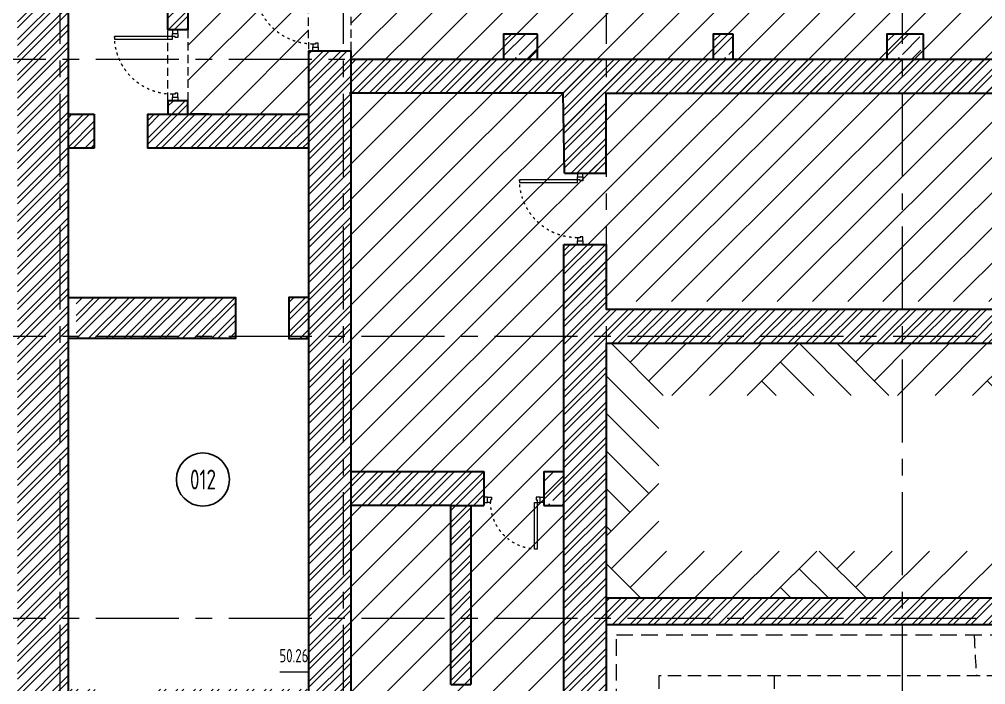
# Model space of a CAD drawing. Header units: millimetres. Extents: x -8417289 to 9420486, y 0 to 208205.
# Drawn here: x -334456 to -319915, y 65745 to 75766 of the extents above; entities that cross this region are included whole.
import ezdxf
from ezdxf import colors
from ezdxf.entities.mleader import LeaderData, LeaderLine
from ezdxf.enums import TextEntityAlignment as Align
from ezdxf.math import Vec2, Vec3

# ---------------------------------------------------------------- set-up
doc = ezdxf.new("R2010")
doc.units = ezdxf.units.MM
doc.header["$MEASUREMENT"] = 0
for name, pattern in [('ACAD_ISO03W100', [30, 12, -18]), ('ADSK_Штриховая_ш2 п1', [3, 2, -1]), ('CENTER', [2, 1.25, -0.25, 0.25, -0.25]), ('TRATTEGGIATA', [0.75, 0.5, -0.25])]:
    doc.linetypes.add(name, pattern=pattern)
doc.layers.get('0').update_dxf_attribs({"color": 250, "lineweight": 9})
for name, color, linetype, lineweight in [('!!!_АР_перегородки блоки', 7, 'Continuous', 5), ('1 этаж тонкие линии!', 250, 'Continuous', 0), ('АР_Двери', 175, 'Continuous', 18), ('АР_Маркер экспликации', 239, 'Continuous', 13), ('АР_МосжилНии_Стены', 127, 'Continuous', 30), ('АР_Номер помещения', 1, 'Continuous', 25), ('АР_Оси', 195, 'Continuous', 9), ('АР_Отметки', 250, 'Continuous', 15), ('АР_Помещения_площадь', 19, 'Continuous', 9), ('АР_тонкая линия', 250, 'Continuous', 0), ('АР_Штриховка кирпич', 250, 'Continuous', 9), ('АР_Штриховка монолит', 250, 'Continuous', 9), ('Подвал', 250, 'Continuous', 30)]:
    doc.layers.add(name, color=color, linetype=linetype, lineweight=lineweight)
doc.styles.add('ISOCPEUR', font='isocpeur.TTF', dxfattribs={"width": 0.7})
doc.styles.get("Standard").update_dxf_attribs({"font": 'isocpeur.TTF', "width": 0.7})

# ---------------------------------------------------------------- blocks, each defined once
blk = doc.blocks.new('*U248')
for points in [[(-55, -80), (-55, 0), (-115, 0), (-115, -40), (-100, -40), (-100, -80), (-55, -80)], [(0, 0), (0, -80), (-55, -80), (-55, 0), (0, 0)], [(-1070, 0), (-1070, -80), (-1015, -80), (-1015, 0), (-1070, 0)], [(-1015, -80), (-1015, 0), (-955, 0), (-955, -40), (-970, -40), (-970, -80), (-1015, -80)]]:
    blk.add_lwpolyline(points)
blk.add_lwpolyline([(-100, -80), (-100, -950), (-140, -950), (-140, -80)], close=True)
at = {"linetype": 'ACAD_ISO03W100', "ltscale": 3}
blk.add_arc((-100, -80), 870, 180, 270, dxfattribs=at)
blk = doc.blocks.new('*U277')
at = {"layer": 'АР_Номер помещения', "color": 7}
blk.add_circle((-16481, -1596), 400, dxfattribs=at)
at = {"layer": 'АР_Помещения_площадь', "color": 7}
blk.add_line((-14899, -4495), (-15322, -4495), dxfattribs=at)
at = {"color": 7, "style": 'ISOCPEUR', "width": 0.7, "flags": 1}
blk.add_attdef('КАТЕГОРИЯ', (-499, -2092), '', height=250, dxfattribs=at)
at = {"layer": 'АР_Номер помещения', "color": 7, "style": 'ISOCPEUR', "width": 0.7}
blk.add_attdef('НОМЕР_ПОМЕЩЕНИЯ', text='', height=300, dxfattribs=at).set_placement((-16481, -1596), align=Align.MIDDLE_CENTER)
at = {"layer": 'АР_Помещения_площадь', "color": 7, "lineweight": 30, "width": 0.7, "flags": 104}
blk.add_attdef('ИМЯ_ПОМЕЩЕНИЯ', text='', height=100, dxfattribs=at).set_placement((158, 1217), align=Align.MIDDLE_CENTER)
at = {"layer": 'АР_Помещения_площадь', "color": 7, "style": 'ISOCPEUR', "width": 0.7}
blk.add_attdef('ПЛОЩАДЬ_ПОМЕЩЕНИЯ', text='', height=200, dxfattribs=at).set_placement((-14894, -4249), align=Align.MIDDLE_RIGHT)
blk = doc.blocks.new('*U278')
blk.add_lwpolyline([(-100, 80), (-100, 780), (-140, 780), (-140, 80)], close=True)
for points in [[(-900, 0), (-900, 80), (-845, 80), (-845, 0), (-900, 0)], [(-845, 80), (-845, 0), (-785, 0), (-785, 40), (-800, 40), (-800, 80), (-845, 80)], [(-55, 80), (-55, 0), (-115, 0), (-115, 40), (-100, 40), (-100, 80), (-55, 80)], [(0, 0), (0, 80), (-55, 80), (-55, 0), (0, 0)]]:
    blk.add_lwpolyline(points)
at = {"linetype": 'ACAD_ISO03W100', "ltscale": 3}
blk.add_arc((-100, 80), 700, 90, 180, dxfattribs=at)
blk = doc.blocks.new('_DotSmall')
at = {"color": 0, "linetype": 'ByBlock', "const_width": 0.5}
blk.add_lwpolyline([(-0.0625, 0, 1), (0.0625, 0, 1)], format="xyb", close=True, dxfattribs=at)

msp = doc.modelspace()

# ---------------------------------------------------------------- hatches: boundary and pattern name
at = {"layer": '!!!_АР_перегородки блоки', "lineweight": 5, "ltscale": 100, "true_color": 0x636466}
h = msp.add_hatch(dxfattribs=at)
h.set_pattern_fill('ANSI31', color=251, scale=3000, angle=180, style=0)
h.paths.add_polyline_path([(-295741.6, 81263.1), (-329468.3, 81263.1), (-329468.3, 61850.2), (-326197.5, 61850.2), (-326197.5, 71514.6), (-325612.1, 71514.6), (-295741.6, 71514.6), (-295741.6, 71680)])
h = msp.add_hatch(dxfattribs=at)
h.set_pattern_fill('ANSI31', color=251, scale=3000, angle=180, style=0)
h.paths.add_polyline_path([(-330105.5, 74335.6), (-331919.4, 74332.4), (-331922.6, 76510.5), (-330108.7, 76511.5)])
at = {"layer": '1 этаж тонкие линии!', "ltscale": 100, "transparency": 33554559}
h = msp.add_hatch(dxfattribs=at)
h.set_pattern_fill('AR-PARQ1', color=256, scale=200, angle=45, style=0)
h.set_pattern_definition([(135, (0.2, -110), (-3394.113, 0), [2400, -2400]), (135, (283, 172.8), (-3394.113, 0), [2400, -2400]), (135, (565.9, 455.7), (-3394.113, 0), [2400, -2400]), (135, (848.7, 738.5), (-3394.113, 0), [2400, -2400]), (135, (1131.6, 1021.4), (-3394.113, 0), [2400, -2400]), (135, (1414.4, 1304.2), (-3394.113, 0), [2400, -2400]), (135, (1697.2, 1587), (-3394.113, 0), [2400, -2400]), (45, (-1696.9, 1587), (3394.113, 0), [2400, -2400]), (45, (-1979.7, 1870), (3394.113, 0), [2400, -2400]), (45, (-2262.6, 2152.7), (3394.113, 0), [2400, -2400]), (45, (-2545.4, 2435.6), (3394.113, 0), [2400, -2400]), (45, (-2828.2, 2718.4), (3394.113, 0), [2400, -2400]), (45, (-3111, 3001.3), (3394.113, 0), [2400, -2400]), (45, (-3394, 3284), (3394.113, 0), [2400, -2400])])
h.paths.add_polyline_path([(-299206.8, 70885.7), (-325621.8, 70885.7), (-325621.8, 67045.7), (-299206.8, 67045.7)])
h.paths.add_polyline_path([(-299975.8, 70101.9), (-299977.8, 67758), (-324834.8, 67758), (-324832.9, 70101.9)], flags=16)
at = {"layer": 'АР_Штриховка кирпич', "ltscale": 100}
h = msp.add_hatch(dxfattribs=at)
h.set_pattern_fill('ANSI32', color=256, scale=500)
h.paths.add_polyline_path([(-333716.9, 82685.7), (-334136.7, 82685.7), (-334136.7, 62094), (-333716.8, 62094)])
h.paths.add_polyline_path([(-334136.7, 82685.7), (-334484.7, 82685.7), (-334484.7, 62094), (-334136.7, 62094)])
h = msp.add_hatch(dxfattribs=at)
h.set_pattern_fill('ANSI32', color=256, scale=500)
h.paths.add_polyline_path([(-332219.8, 75648.8), (-332218.6, 80551.6), (-331922.4, 80551.6), (-331922.1, 75607.2), (-332222, 75607.2), (-332219.3, 75648.8)])
h = msp.add_hatch(dxfattribs=at)
h.set_pattern_fill('ANSI32', color=256, scale=500)
h.paths.add_polyline_path([(-330107.2, 62334), (-330107, 75293.5), (-329468.1, 75293.5), (-329468.3, 62094), (-330106.8, 62094), (-330106.8, 62334)])
h = msp.add_hatch(dxfattribs=at)
h.set_pattern_fill('ANSI32', color=256, scale=500)
h.paths.add_polyline_path([(-314248, 75165.4), (-314248, 74653), (-329468.3, 74654), (-329468.3, 75166)])
h = msp.add_hatch(dxfattribs=at)
h.set_pattern_fill('ANSI32', color=256, scale=500)
h.paths.add_polyline_path([(-326253.2, 74660), (-325627.8, 74657), (-325627.2, 73443.5), (-326252.2, 73446.5)])
h = msp.add_hatch(dxfattribs=at)
h.set_pattern_fill('ANSI32', color=256, scale=500)
h.paths.add_polyline_path([(-331919.4, 74537.2), (-332219.3, 74537.2), (-332219.3, 74335), (-331919.4, 74335)])
h.paths.add_polyline_path([(-330106.8, 74335), (-331960.6, 74335), (-332241.4, 74335), (-332528.4, 74335), (-332528.4, 73822.6), (-330106.8, 73822.7)])
h.paths.add_polyline_path([(-333328.4, 74335), (-333716.8, 74335), (-333716.8, 73822.7), (-333328.4, 73822.7)])
h = msp.add_hatch(dxfattribs=at)
h.set_pattern_fill('ANSI32', color=256, scale=500)
h.paths.add_polyline_path([(-325621.9, 72376.5), (-326262.9, 72376.5), (-326262.2, 70995.7), (-325615.6, 70995.7), (-325615.6, 71514.8), (-325621.2, 71514.8)])
h.paths.add_polyline_path([(-325615.6, 70995.7), (-326256.7, 70995.7), (-326255.1, 62094), (-331276, 62093.7), (-331277.6, 61455.4), (-325615.6, 61455.7)])
h.paths.add_polyline_path([(-321160.6, 71394.1), (-325615.6, 71394.1), (-325615.6, 70995.7), (-321166.3, 70885.7)])
h.paths.add_polyline_path([(-321166.3, 70885.7), (-325615.6, 70995.7), (-325615.6, 61476.5), (-325615.6, 66645.7), (-299206.8, 66645.7), (-299194.3, 67045.7), (-325615.6, 67045.7), (-325621.8, 70885.7), (-321160.6, 70885.7)])
h.paths.add_polyline_path([(-295715.3, 71393.9), (-314071.8, 71394), (-317825.5, 71394.1), (-317828.5, 72245.9), (-318274.1, 72245.9), (-318274.1, 71394.1), (-321160.6, 71394.1), (-321166.3, 70885.7), (-295715.3, 70995.7)])
h.paths.add_polyline_path([(-318274.1, 71394.1), (-317841.8, 71394.1)], flags=16)
h.paths.add_polyline_path([(-295715.3, 70999), (-321166.3, 70885.7), (-295715.3, 70891)], flags=17)
h = msp.add_hatch(dxfattribs=at)
h.set_pattern_fill('ANSI32', color=256, scale=500)
h.paths.add_polyline_path([(-331202, 71576.5), (-333602.3, 71576), (-333602.3, 70957.6), (-331202, 70958.1)])
h.paths.add_polyline_path([(-330106.8, 71575.5), (-330399.5, 71576.2), (-330399.6, 70958), (-330106.9, 70957.4)])
h.paths.add_polyline_path([(-332413.4, 65678.8), (-332413.4, 65059.5), (-330106.8, 65059.5), (-330106.8, 65678.8)])
h.paths.add_polyline_path([(-333313.4, 65059.5), (-333313.4, 65678.8), (-333716.8, 65678.8), (-333716.8, 65059.5)])
h = msp.add_hatch(dxfattribs=at)
h.set_pattern_fill('ANSI32', color=256, scale=500)
h.paths.add_polyline_path([(-329471.8, 68954.6), (-327473, 68954.5), (-327470, 68444.6), (-329468.3, 68444.6)])
h = msp.add_hatch(dxfattribs=at)
h.set_pattern_fill('ANSI32', color=256, scale=500)
h.paths.add_polyline_path([(-327963.6, 68444.6), (-327661.7, 68444.6), (-327661.9, 65747.8), (-327963.4, 65747.8)])
at = {"layer": 'АР_Штриховка монолит', "ltscale": 300}
h = msp.add_hatch(dxfattribs=at)
h.set_pattern_fill('ANSI35', color=256, scale=1200)
h.set_pattern_definition([(45, (15712.1, -1077.32), (-212.13203, 212.13203), []), (45, (15924.24, -1077.32), (-212.13203, 212.13203), [375, -75, 0, -75])])
h.paths.add_polyline_path([(-327170.3, 75544.2), (-326657.1, 75544.2), (-326656.5, 75165.7), (-327169.3, 75165.7)])
h = msp.add_hatch(dxfattribs=at)
h.set_pattern_fill('ANSI35', color=256, scale=1200)
h.set_pattern_definition([(45, (18864.04, -1077.32), (-212.13203, 212.13203), []), (45, (19076.17, -1077.32), (-212.13203, 212.13203), [375, -75, 0, -75])])
h.paths.add_polyline_path([(-324018.3, 75544.2), (-323716.8, 75544.2), (-323716.2, 75165.7), (-324017.4, 75165.7)])
h = msp.add_hatch(dxfattribs=at)
h.set_pattern_fill('ANSI35', color=256, scale=1200)
h.set_pattern_definition([(45, (21477.85, -1077.32), (-212.13203, 212.13203), []), (45, (21689.98, -1077.32), (-212.13203, 212.13203), [375, -75, 0, -75])])
h.paths.add_polyline_path([(-321404.5, 75544.2), (-320891.4, 75544.2), (-320890.8, 75165.7), (-321403.6, 75165.7)])
h = msp.add_hatch(dxfattribs=at)
h.set_pattern_fill('ANSI35', color=256, scale=1200)
h.set_pattern_definition([(45, (16218.3, -7798.38), (-212.13203, 212.13203), []), (45, (16430.42, -7798.38), (-212.13203, 212.13203), [375, -75, 0, -75])])
h.paths.add_polyline_path([(-326565.5, 68954.5), (-326263.7, 68954.5), (-326260.6, 68444.6), (-326562.1, 68444.5)])

# ---------------------------------------------------------------- linework, layer by layer
at = {"linetype": 'TRATTEGGIATA', "ltscale": 500}
for p, q in [((-325472, 61305.7), (-325472, 66495.7)), ((-325472, 66495.7), (-299356.8, 66495.7))]:
    msp.add_line(p, q, dxfattribs=at)
at = {"layer": 'АР_МосжилНии_Стены', "ltscale": 100}
for p, q in [((-332219.3, 75607.2), (-332219.1, 80551.5)), ((-331922.4, 80551.5), (-331919.4, 75607.2)), ((-331919.4, 75607.2), (-332219.3, 75607.2)), ((-333716.8, 74335), (-333328.4, 74335)), ((-333328.4, 74335), (-333328.4, 73822.7)), ((-332528.4, 74335), (-332528.4, 73822.7)), ((-331602.4, 74335), (-331883.2, 74335)), ((-333328.4, 73822.7), (-333716.8, 73822.7)), ((-330106.8, 73822.7), (-332528.4, 73822.7)), ((-325621.8, 67045.7), (-325621.8, 70885.7)), ((-325621.8, 70885.7), (-299206.8, 70885.7)), ((-327463.8, 68954.6), (-327463.8, 68444.6)), ((-326563.8, 68954.4), (-326563.8, 68444.6)), ((-299206.8, 67045.7), (-325621.8, 67045.7))]:
    msp.add_line(p, q, dxfattribs=at)
for points in [[(-333716.8, 62094), (-333716.8, 62094), (-333716.8, 82051.5)], [(-330106.8, 75293.5), (-330106.8, 62099.4)], [(-330106.8, 75293.5), (-329468.3, 75293.5), (-329468.3, 62094)], [(-329468.3, 75165.7), (-314248, 75165.7), (-314248, 74654)], [(-326252.2, 73446.5), (-326270.8, 74654), (-329486.9, 74654)], [(-325627.5, 73446.5), (-325627.5, 74654), (-318274.1, 74654), (-318274.1, 73046.3), (-317829.4, 73046.3), (-317829.4, 73046.3), (-317829.4, 74654)], [(-295715.3, 74654), (-295715.3, 71393.9), (-325621.8, 71394.1), (-325622.2, 72376.5)], [(-331919.4, 74335), (-331919.4, 74537.2), (-332219.3, 74537.2), (-332219.3, 74335)], [(-332528.4, 74335), (-330106.8, 74335)], [(-326252.2, 73446.5), (-325627.5, 73446.5)], [(-326262.6, 72376.5), (-325622.2, 72376.5)], [(-326262.2, 62090.3), (-326262.6, 72372.8)], [(-333716.8, 71576), (-331202, 71576.5), (-331202, 70958.1), (-333716.9, 70958.1)], [(-330106.8, 71576), (-330399.6, 71576), (-330399.6, 70958.1), (-330106.8, 70957.6)], [(-329468.3, 68954.6), (-327463.8, 68954.6)], [(-326563.8, 68954.4), (-326262.2, 68954.4)], [(-327962.6, 65747.8), (-327962.6, 68444.6), (-329468.3, 68444.6)], [(-327962.6, 68444.6), (-327463.8, 68444.6)], [(-327662.6, 68444.6), (-327662.6, 65747.8)], [(-326563.8, 68444.6), (-326262.2, 68444.6)], [(-327492.9, 61455.7), (-325621.8, 61455.7), (-325621.8, 67045.7), (-325621.8, 67045.7)], [(-312596.8, 66645.7), (-312596.8, 66645.7), (-325621.8, 66645.7)], [(-327962.6, 65747.8), (-327662.6, 65747.8)]]:
    msp.add_lwpolyline(points, dxfattribs=at)
for points in [[(-326656.8, 75544.2), (-327169.3, 75544.2), (-327169.3, 75165.7), (-326656.8, 75165.7)], [(-323716.5, 75544.2), (-324017.4, 75544.2), (-324017.4, 75165.7), (-323716.5, 75165.7)], [(-320850.1, 75544.2), (-321403.6, 75544.2), (-321403.6, 75165.7), (-320850.1, 75165.7)]]:
    msp.add_lwpolyline(points, close=True, dxfattribs=at)
at = {"layer": 'АР_Оси', "linetype": 'CENTER', "ltscale": 1000}
for p, q in [((-329577, 53394.4), (-329577, 87701.9)), ((-325622, 53394.4), (-325622, 87701.9)), ((-321167, 53394.4), (-321167, 87701.9)), ((-333842, 53394.4), (-333842, 82776.9)), ((-359305.8, 75165.7), (-275708.6, 75165.7)), ((-359305.8, 70995.7), (-275708.6, 70995.7)), ((-359305.8, 66745.7), (-275708.6, 66745.7))]:
    msp.add_line(p, q, dxfattribs=at)
at = {"layer": 'АР_тонкая линия', "linetype": 'ADSK_Штриховая_ш2 п1', "ltscale": 100}
for p, q in [((-319096.3, 65880), (-324834.3, 65880)), ((-324834.3, 65879.8), (-324834.3, 63099.8)), ((-323095.9, 65879.8), (-323095.9, 63101.6))]:
    msp.add_line(p, q, dxfattribs=at)
msp.add_arc((-312468.2, 66644.4), 7619.6, 181.11824, 185.73077, dxfattribs=at)
at = {"layer": 'Подвал', "linetype": 'TRATTEGGIATA', "lineweight": 13, "ltscale": 250}
for p, q in [((-330109.6, 76544.4), (-330106.8, 75318.1)), ((-329468.3, 76363.5), (-329469.1, 75293.5)), ((-332219.3, 74537.2), (-332219.3, 75607.2)), ((-331919.4, 75607.2), (-331919.4, 74537.2))]:
    msp.add_line(p, q, dxfattribs=at)

# ---------------------------------------------------------------- block references
at = {"layer": 'АР_Двери', "xscale": -1}
for name, p, rotation in [('*U248', (-329959.6, 76363.5), 270), ('*U248', (-332072.1, 75607.2), 270), ('*U248', (-325978.5, 73446.5), 270), ('*U278', (-326563.8, 68566.3), 180)]:
    msp.add_blockref(name, p, dxfattribs=dict(at, rotation=rotation))
at = {"layer": 'АР_Маркер экспликации', "color": 7}
ref = msp.add_blockref('*U277', (-315211.8, 70430.2), dxfattribs=at)
ref.add_attrib('НОМЕР_ПОМЕЩЕНИЯ', '012', dxfattribs={"layer": 'АР_Номер помещения', "color": 7, "height": 300, "style": 'ISOCPEUR', "width": 0.7}).set_placement((-331692.4, 68834.5), align=Align.MIDDLE_CENTER)
ref.add_attrib('ПЛОЩАДЬ_ПОМЕЩЕНИЯ', '50.26', dxfattribs={"layer": 'АР_Помещения_площадь', "color": 7, "height": 200, "style": 'ISOCPEUR', "width": 0.7}).set_placement((-330106.1, 66181.5), align=Align.MIDDLE_RIGHT)

# ---------------------------------------------------------------- leaders
at = {"layer": 'АР_Отметки'}
ml = msp.add_multileader_mtext('Standard', dxfattribs=at)
ml.set_content('{\\W0.8;-2,250}', color=256, style='ISOCPEUR')
ml.set_leader_properties(color=256, linetype='Continuous', lineweight=-1)
ml.set_arrow_properties(name='DOTSMALL')
ml.build(insert=Vec2(0, 0))
ml.multileader.update_dxf_attribs({"has_text_frame": 1, "text_left_attachment_type": 4, "text_right_attachment_type": 4, "dogleg_length": 100, "arrow_head_size": 180})
ctx = ml.context
ctx.base_point, ctx.char_height, ctx.arrow_head_size, ctx.landing_gap_size, ctx.plane_origin = Vec3(-336127.5, 116985.9, 0), 250, 180, 50, Vec3(-337174, 115928.8, 0)
ctx.left_attachment, ctx.right_attachment = 4, 4
notes = []
notes.append((ctx, [(0, (0, 0, 0), (0, 0), (1, 0), 1, [])]))
ctx.mtext.insert, ctx.mtext.width, ctx.mtext.defined_height, ctx.mtext.line_spacing_style, ctx.mtext.flow_direction = Vec3(-336077.5, 117319.2, 0), 769.989, 343.9, 2, 5
ml = msp.add_multileader_mtext('Standard', dxfattribs=at)
ml.set_content('{\\W0.8;-2,250}', color=256, style='ISOCPEUR')
ml.set_leader_properties(color=256, linetype='Continuous', lineweight=-1)
ml.set_arrow_properties(name='DOTSMALL')
ml.build(insert=Vec2(0, 0))
ml.multileader.update_dxf_attribs({"has_text_frame": 1, "text_left_attachment_type": 4, "text_right_attachment_type": 4, "dogleg_length": 100, "arrow_head_size": 180})
ctx = ml.context
ctx.base_point, ctx.char_height, ctx.arrow_head_size, ctx.landing_gap_size, ctx.plane_origin = Vec3(-331840.2, 103386.9), 250, 180, 50, Vec3(-332043.6, 102108.8)
ctx.left_attachment, ctx.right_attachment = 4, 4
notes.append((ctx, [(0, (0, 0, 0), (0, 0), (1, 0), 1, [])]))
ctx.mtext.insert, ctx.mtext.width, ctx.mtext.defined_height, ctx.mtext.line_spacing_style, ctx.mtext.flow_direction = Vec3(-331790.2, 103720.2), 769.989, 343.9, 2, 5
ml = msp.add_multileader_mtext('Standard', dxfattribs=at)
ml.set_content('{\\W0.8;-2,500}', color=256, style='ISOCPEUR')
ml.set_leader_properties(color=256, linetype='Continuous', lineweight=-1)
ml.set_arrow_properties(name='DOTSMALL')
ml.build(insert=Vec2(0, 0))
ml.multileader.update_dxf_attribs({"has_text_frame": 1, "text_left_attachment_type": 4, "text_right_attachment_type": 4, "dogleg_length": 100, "arrow_head_size": 180})
ctx = ml.context
ctx.base_point, ctx.char_height, ctx.arrow_head_size, ctx.landing_gap_size, ctx.plane_origin = Vec3(-348917.1, 102167.8), 250, 180, 50, Vec3(-348638.6, 101601.3)
ctx.left_attachment, ctx.right_attachment = 4, 4
notes.append((ctx, [(0, (0, 0, 0), (0, 0), (1, 0), 1, [])]))
ctx.mtext.insert, ctx.mtext.width, ctx.mtext.line_spacing_style, ctx.mtext.flow_direction = Vec3(-348867.1, 102501.1), 749.69, 2, 5
ml = msp.add_multileader_mtext('Standard', dxfattribs=at)
ml.set_content('{\\W0.8;-2,400}', color=256, style='ISOCPEUR')
ml.set_leader_properties(color=256, linetype='Continuous', lineweight=-1)
ml.set_arrow_properties(name='DOTSMALL')
ml.build(insert=Vec2(0, 0))
ml.multileader.update_dxf_attribs({"has_text_frame": 1, "text_left_attachment_type": 4, "text_right_attachment_type": 4, "dogleg_length": 100, "arrow_head_size": 180})
ctx = ml.context
ctx.base_point, ctx.char_height, ctx.arrow_head_size, ctx.landing_gap_size, ctx.plane_origin = Vec3(-345559.6, 101933.6), 250, 180, 50, Vec3(-345641, 100655.5)
ctx.left_attachment, ctx.right_attachment = 4, 4
notes.append((ctx, [(0, (0, 0, 0), (0, 0), (1, 0), 1, [])]))
ctx.mtext.insert, ctx.mtext.width, ctx.mtext.defined_height, ctx.mtext.line_spacing_style, ctx.mtext.flow_direction = Vec3(-345509.6, 102266.9), 769.989, 343.9, 2, 5
ml = msp.add_multileader_mtext('Standard', dxfattribs=at)
ml.set_content('{\\W0.8;-2,550}', color=256, style='ISOCPEUR')
ml.set_leader_properties(color=256, linetype='Continuous', lineweight=-1)
ml.set_arrow_properties(name='DOTSMALL')
ml.build(insert=Vec2(0, 0))
ml.multileader.update_dxf_attribs({"has_text_frame": 1, "text_left_attachment_type": 4, "text_right_attachment_type": 4, "dogleg_length": 100, "arrow_head_size": 180})
ctx = ml.context
ctx.base_point, ctx.char_height, ctx.arrow_head_size, ctx.landing_gap_size, ctx.plane_origin = Vec3(-342033.3, 92368.1), 250, 180, 50, Vec3(-342114.6, 91100.5)
ctx.left_attachment, ctx.right_attachment = 4, 4
notes.append((ctx, [(0, (0, 0, 0), (0, 0), (1, 0), 1, [])]))
ctx.mtext.insert, ctx.mtext.width, ctx.mtext.line_spacing_style, ctx.mtext.flow_direction = Vec3(-341983.3, 92701.4), 852.697, 2, 5
ml = msp.add_multileader_mtext('Standard', dxfattribs=at)
ml.set_content('{\\W0.8;-2,250}', color=256, style='ISOCPEUR')
ml.set_leader_properties(color=256, linetype='Continuous', lineweight=-1)
ml.set_arrow_properties(name='DOTSMALL')
ml.build(insert=Vec2(0, 0))
ml.multileader.update_dxf_attribs({"has_text_frame": 1, "text_left_attachment_type": 4, "text_right_attachment_type": 4, "dogleg_length": 100, "arrow_head_size": 180})
ctx = ml.context
ctx.base_point, ctx.char_height, ctx.arrow_head_size, ctx.landing_gap_size, ctx.plane_origin = Vec3(-334177.8, 87942.7), 250, 180, 50, Vec3(-333125.1, 86287.5)
ctx.left_attachment, ctx.right_attachment = 4, 4
notes.append((ctx, [(0, (0, 0, 0), (0, 0), (1, 0), 1, [])]))
ctx.mtext.insert, ctx.mtext.width, ctx.mtext.line_spacing_style, ctx.mtext.flow_direction = Vec3(-334127.8, 88276.1), 852.697, 2, 5
for ctx, leaders in notes:
    for number, flags, end, landing, length, lines in leaders:
        leader = LeaderData()
        leader.index, (leader.has_last_leader_line, leader.has_dogleg_vector, leader.attachment_direction) = number, flags
        leader.last_leader_point, leader.dogleg_vector, leader.dogleg_length = Vec3(end), Vec3(landing), length
        for number, points, colour, breaks in lines:
            line = LeaderLine()
            line.index, line.vertices, line.color, line.breaks = number, Vec3.list(points), colors.encode_raw_color(colour), breaks
            leader.lines.append(line)
        ctx.leaders.append(leader)

doc.saveas('drawing.dxf')
